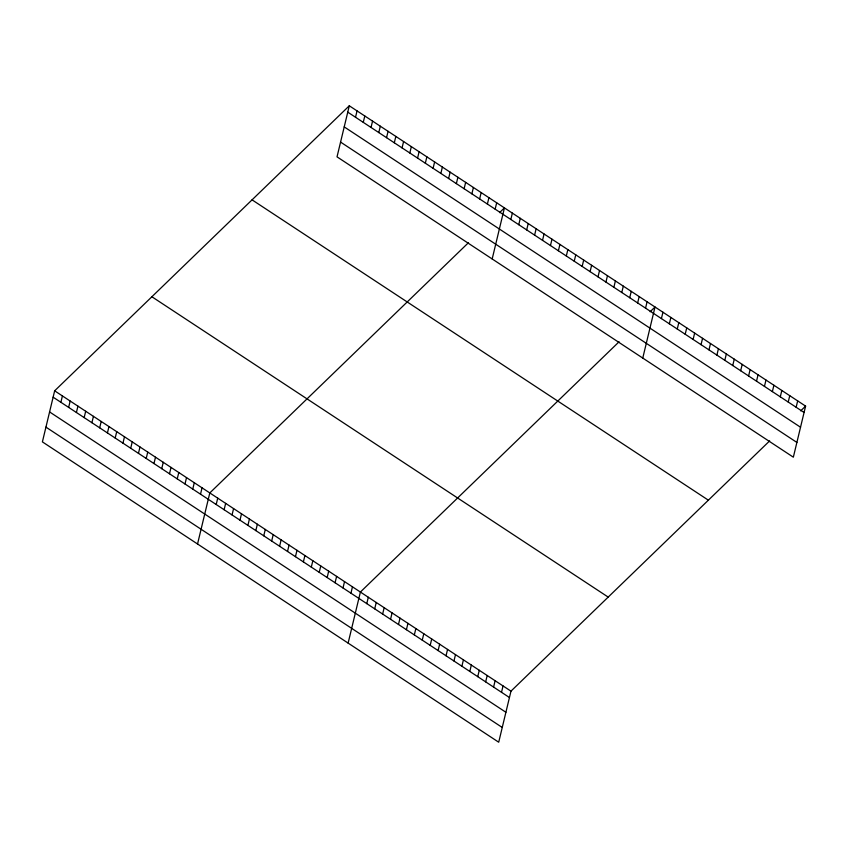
<?xml version="1.0" encoding="UTF-8"?>
<svg xmlns="http://www.w3.org/2000/svg" width="848" height="848" viewBox="0 0 848 848"><rect width="100%" height="100%" fill="white"/><g stroke="black" fill="none" stroke-linecap="round" stroke-linejoin="round"><path stroke-width="1.27" d="M349.291 105.788L337.027 156.848L793.346 457.178L805.6 406.118L349.291 105.788L54.654 390.822L42.4 441.882L498.709 742.212L510.973 691.152L769.645 440.896M60.886 402.291L62.413 395.931M68.646 407.4L70.172 401.03M76.405 412.499L77.931 406.139M84.164 417.608L85.69 411.248M91.913 422.717L93.439 416.347M99.672 427.816L101.198 421.456M107.431 432.925L108.957 426.565M115.19 438.034L116.717 431.664M122.949 443.133L124.476 436.773M130.709 448.242L132.235 441.882M138.457 453.351L139.984 446.981M146.216 458.45L147.743 452.09M153.976 463.559L155.502 457.199M161.735 468.668L163.261 462.298M169.494 473.767L171.02 467.407M177.243 478.876L178.78 472.516M185.002 483.985L186.528 477.615M192.761 489.084L194.287 482.724M200.52 494.193L202.047 487.833M197.542 543.992L209.806 492.932L468.488 242.676M216.198 504.518L217.724 498.147M224.126 509.733L225.653 503.373M232.055 514.948L233.582 508.588M239.973 520.163L241.51 513.803M247.902 525.378L249.429 519.018M255.831 530.594L257.357 524.234M355.524 117.257L357.05 110.897M263.749 535.809L265.286 529.449M363.273 122.356L364.799 115.996M271.678 541.024L273.204 534.664M371.032 127.465L372.558 121.105M378.791 132.574L380.317 126.214M279.607 546.239L281.133 539.879M386.55 137.673L388.077 131.313M287.525 551.465L289.062 545.094M394.309 142.782L395.836 136.422M295.454 556.68L296.98 550.31M402.058 147.891L403.595 141.531M303.383 561.895L304.909 555.535M409.817 152.99L411.344 146.63M311.311 567.111L312.838 560.751M417.576 158.099L419.103 151.739M319.23 572.326L320.756 565.966M425.336 163.208L426.862 156.848M327.158 577.541L328.685 571.181M433.095 168.307L434.621 161.947M335.087 582.756L336.614 576.396M440.854 173.416L442.38 167.056M343.005 587.971L344.532 581.611M448.603 178.525L450.129 172.165M350.934 593.187L352.461 586.827M456.362 183.624L457.888 177.264M348.125 643.102L360.389 592.042L619.072 341.786M464.121 188.733L465.647 182.373M366.781 603.628L368.308 597.257M471.88 193.842L473.407 187.482M374.71 608.843L376.236 602.483M479.639 198.941L481.166 192.581M382.639 614.058L384.165 607.698M487.388 204.05L488.925 197.69M390.557 619.273L392.083 612.913M495.147 209.159L496.674 202.799M398.486 624.488L400.012 618.128M492.179 258.958L504.433 207.898L499.536 212.647M406.415 629.704L407.941 623.344M510.835 219.484L512.362 213.113M414.333 634.919L415.859 628.559M518.753 224.699L520.29 218.328M422.262 640.134L423.788 633.774M526.682 229.914L528.209 223.554M430.19 645.349L431.717 638.989M534.611 235.129L536.137 228.769M438.109 650.575L439.646 644.204M542.529 240.344L544.066 233.984M446.037 655.79L447.564 649.42M550.458 245.56L551.984 239.2M453.966 661.005L455.493 654.645M558.387 250.775L559.913 244.415M461.884 666.221L463.421 659.861M566.316 255.99L567.842 249.63M469.813 671.436L471.34 665.076M574.234 261.205L575.76 254.845M477.742 676.651L479.268 670.291M582.163 266.42L583.689 260.06M485.66 681.866L487.197 675.506M590.091 271.646L591.618 265.276M493.589 687.081L495.115 680.721M598.01 276.861L599.536 270.501M501.518 692.297L503.044 685.937M605.938 282.077L607.465 275.717M613.867 287.292L615.394 280.932M621.785 292.507L623.312 286.147M629.714 297.722L631.241 291.362M637.643 302.937L639.169 296.577M645.561 308.153L647.088 301.793M642.763 358.068L655.016 307.008L650.119 311.757M661.419 318.594L662.945 312.223M669.337 323.809L670.863 317.438M677.266 329.024L678.792 322.664M685.195 334.239L686.721 327.879M693.113 339.454L694.639 333.094M701.042 344.67L702.568 338.31M708.97 349.885L710.497 343.525M716.889 355.1L718.426 348.74M724.817 360.315L726.344 353.955M732.746 365.53L734.273 359.17M740.664 370.756L742.201 364.386M748.593 375.971L750.12 369.611M756.522 381.187L758.048 374.827M764.451 386.402L765.977 380.042M772.369 391.617L773.895 385.257M780.298 396.832L781.824 390.472M788.227 402.047L789.753 395.687M796.145 407.263L797.671 400.903M800.703 410.867L805.6 406.118M347.765 112.148L804.074 412.478M344.224 126.903L800.533 427.233M340.567 142.093L796.887 442.433M252.057 199.852L708.377 500.182M151.887 296.758L608.196 597.098M54.654 390.822L510.973 691.152M53.127 397.182L509.447 697.522M49.587 411.937L505.896 712.267M45.94 427.127L502.249 727.467"/></g></svg>
